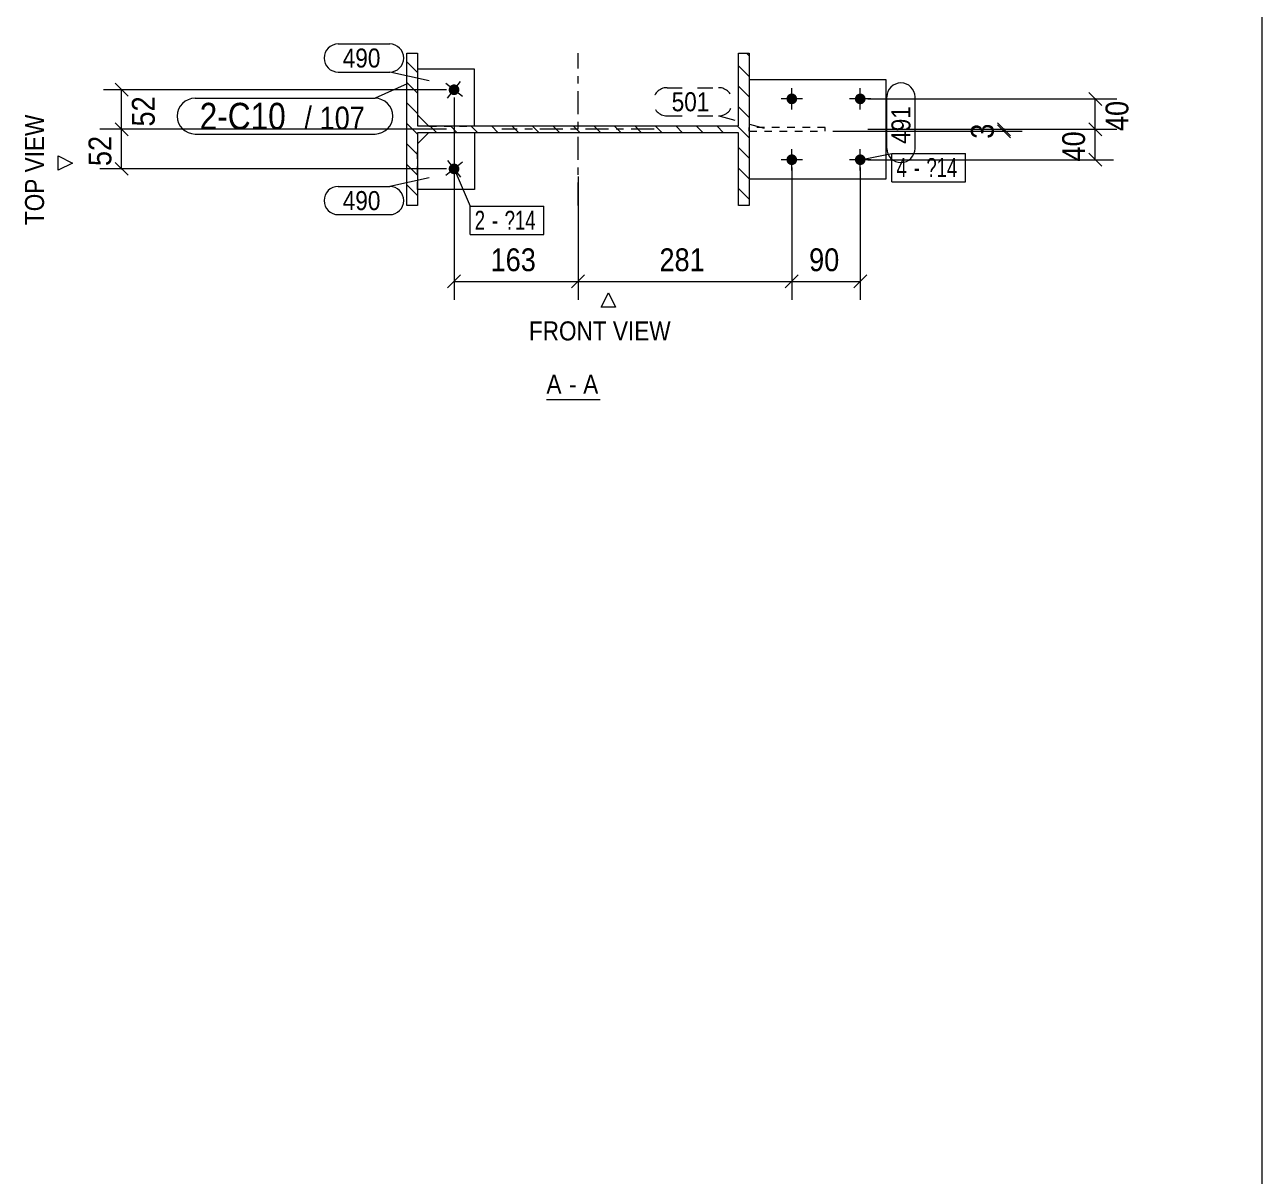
# Model space of a CAD drawing. Header units: millimetres. Extents: x 2 to 579, y 1 to 825.
# Drawn here: x 416.3 to 579, y 275.8 to 427.2 of the extents above; entities that cross this region are included whole.
import ezdxf

# ---------------------------------------------------------------- set-up
doc = ezdxf.new("R2010")
doc.units = ezdxf.units.MM
for name, pattern in [('XKITLINE00', [0]), ('XKITLINE01', [4, 1, -1, 1, -1]), ('XKITLINE02', [4, 2, -2]), ('XKITLINE03', [6, 3, -1, 1, -1])]:
    doc.linetypes.add(name, pattern=pattern)
for name, color, linetype, lineweight in [('Bolt', 3, 'Continuous', 0), ('BoltMark', 7, 'Continuous', 0), ('Dimensions', 7, 'Continuous', 0), ('DrawingSheet', 5, 'Continuous', 0), ('OtherObjectType', 7, 'Continuous', 0), ('Part', 2, 'Continuous', 0), ('PartMark', 7, 'Continuous', 0)]:
    doc.layers.add(name, color=color, linetype=linetype, lineweight=lineweight)
doc.styles.add('ARIAL', font='ARIAL.TTF')
doc.styles.add('ARIAL_NARROW', font='ARIALN.TTF')

# ---------------------------------------------------------------- blocks, each defined once
blk = doc.blocks.new('*A7')
at = {"layer": 'Part', "color": 7, "linetype": 'XKITLINE00', "lineweight": 0}
for p, q in [((511.55, 423.12), (511.21, 423.46)), ((467.95, 420.92), (466.55, 422.32)), ((511.55, 420.42), (510.15, 421.82)), ((467.95, 418.22), (466.55, 419.62)), ((511.55, 417.73), (510.15, 419.13)), ((467.95, 415.53), (466.55, 416.93)), ((511.55, 415.03), (510.15, 416.43)), ((467.95, 412.84), (466.55, 414.24)), ((470.47, 413.01), (469.57, 413.91)), ((473.17, 413.01), (472.27, 413.91)), ((475.86, 413.01), (474.96, 413.91)), ((478.56, 413.01), (477.66, 413.91)), ((481.25, 413.01), (480.35, 413.91)), ((483.94, 413.01), (483.04, 413.91)), ((486.64, 413.01), (485.74, 413.91)), ((489.33, 413.01), (488.43, 413.91)), ((492.03, 413.01), (491.13, 413.91)), ((494.72, 413.01), (493.82, 413.91)), ((497.41, 413.01), (496.51, 413.91)), ((500.11, 413.01), (499.21, 413.91)), ((502.8, 413.01), (501.9, 413.91)), ((505.5, 413.01), (504.6, 413.91)), ((508.19, 413.01), (507.29, 413.91)), ((511.55, 412.34), (509.98, 413.91)), ((467.95, 410.14), (466.55, 411.54)), ((511.55, 409.65), (510.15, 411.05)), ((467.95, 407.45), (466.55, 408.85)), ((511.55, 406.95), (510.15, 408.35)), ((467.9, 404.81), (466.55, 406.15)), ((511.55, 404.26), (510.15, 405.66)), ((466.55, 403.46), (466.55, 403.46)), ((466.55, 403.46), (466.55, 403.46)), ((467.95, 404.75), (467.9, 404.81))]:
    blk.add_line(p, q, dxfattribs=at)
blk = doc.blocks.new('*A112')
at = {"layer": 'Bolt'}
blk.add_hatch(color=3, dxfattribs=at).paths.add_polyline_path([(473.33, 408.66), (473.34, 408.63), (473.36, 408.6), (473.38, 408.57), (473.39, 408.54), (473.41, 408.51), (473.42, 408.48), (473.43, 408.44), (473.44, 408.41), (473.44, 408.38), (473.45, 408.34), (473.45, 408.31), (473.45, 408.27), (473.45, 408.24), (473.45, 408.21), (473.45, 408.17), (473.44, 408.14), (473.44, 408.1), (473.43, 408.07), (473.42, 408.04), (473.41, 408.01), (473.39, 407.97), (473.38, 407.94), (473.36, 407.91), (473.34, 407.88), (473.32, 407.85), (473.3, 407.83), (473.28, 407.8), (473.26, 407.78), (473.23, 407.75), (473.21, 407.73), (473.18, 407.71), (473.15, 407.69), (473.13, 407.67), (473.1, 407.65), (473.07, 407.63), (473.03, 407.62), (473, 407.61), (472.97, 407.59), (472.94, 407.58), (472.9, 407.58), (472.87, 407.57), (472.84, 407.56), (472.8, 407.56), (472.77, 407.56), (472.73, 407.56), (472.7, 407.56), (472.67, 407.56), (472.63, 407.57), (472.6, 407.58), (472.56, 407.58), (472.53, 407.59), (472.5, 407.61), (472.47, 407.62), (472.44, 407.63), (472.41, 407.65), (472.38, 407.67), (472.35, 407.69), (472.32, 407.71), (472.29, 407.73), (472.27, 407.75), (472.24, 407.78), (472.22, 407.8), (472.2, 407.83), (472.18, 407.86), (472.16, 407.89), (472.14, 407.91), (472.13, 407.95), (472.11, 407.98), (472.1, 408.01), (472.09, 408.04), (472.08, 408.07), (472.07, 408.11), (472.06, 408.14), (472.06, 408.17), (472.05, 408.21), (472.05, 408.24), (472.05, 408.28), (472.05, 408.31), (472.06, 408.35), (472.06, 408.38), (472.07, 408.41), (472.08, 408.45), (472.09, 408.48), (472.1, 408.51), (472.11, 408.54), (472.13, 408.57), (472.14, 408.6), (472.16, 408.63), (472.18, 408.66), (472.2, 408.69), (472.22, 408.72), (472.25, 408.74), (472.27, 408.77), (472.3, 408.79), (472.32, 408.81), (472.35, 408.83), (472.38, 408.85), (472.41, 408.87), (472.44, 408.88), (472.47, 408.9), (472.5, 408.91), (472.53, 408.92), (472.57, 408.93), (472.6, 408.94), (472.63, 408.95), (472.67, 408.95), (472.7, 408.96), (472.74, 408.96), (472.77, 408.96), (472.81, 408.96), (472.84, 408.95), (472.87, 408.95), (472.91, 408.94), (472.94, 408.93), (472.97, 408.92), (473.01, 408.91), (473.04, 408.9), (473.07, 408.88), (473.1, 408.87), (473.13, 408.85), (473.16, 408.83), (473.18, 408.81), (473.21, 408.79), (473.24, 408.76), (473.26, 408.74), (473.28, 408.72), (473.31, 408.69)], flags=17)
at = {"layer": 'Bolt', "color": 3, "linetype": 'XKITLINE00', "lineweight": 0}
for p, q in [((473.86, 409.12), (471.65, 407.4)), ((471.89, 409.36), (473.61, 407.15))]:
    blk.add_line(p, q, dxfattribs=at)
blk = doc.blocks.new('*A113')
at = {"layer": 'Bolt'}
for points in [[(517.12, 416.76), (517.08, 416.76), (517.05, 416.77), (517.02, 416.77), (516.98, 416.78), (516.95, 416.79), (516.92, 416.8), (516.88, 416.81), (516.85, 416.83), (516.82, 416.84), (516.79, 416.86), (516.76, 416.88), (516.74, 416.9), (516.71, 416.92), (516.68, 416.94), (516.66, 416.96), (516.63, 416.99), (516.61, 417.01), (516.59, 417.04), (516.57, 417.07), (516.55, 417.1), (516.54, 417.13), (516.52, 417.16), (516.51, 417.19), (516.49, 417.22), (516.48, 417.26), (516.47, 417.29), (516.47, 417.32), (516.46, 417.36), (516.46, 417.39), (516.45, 417.42), (516.45, 417.46), (516.45, 417.49), (516.46, 417.53), (516.46, 417.56), (516.47, 417.6), (516.47, 417.63), (516.48, 417.66), (516.49, 417.69), (516.51, 417.73), (516.52, 417.76), (516.54, 417.79), (516.55, 417.82), (516.57, 417.85), (516.59, 417.88), (516.61, 417.9), (516.63, 417.93), (516.66, 417.95), (516.68, 417.98), (516.71, 418), (516.74, 418.02), (516.76, 418.04), (516.79, 418.06), (516.82, 418.08), (516.85, 418.09), (516.88, 418.11), (516.92, 418.12), (516.95, 418.13), (516.98, 418.14), (517.02, 418.15), (517.05, 418.15), (517.08, 418.16), (517.12, 418.16), (517.15, 418.16), (517.19, 418.16), (517.22, 418.16), (517.26, 418.15), (517.29, 418.15), (517.32, 418.14), (517.36, 418.13), (517.39, 418.12), (517.42, 418.11), (517.45, 418.09), (517.48, 418.08), (517.51, 418.06), (517.54, 418.04), (517.57, 418.02), (517.6, 418), (517.62, 417.98), (517.65, 417.95), (517.67, 417.93), (517.69, 417.9), (517.71, 417.88), (517.73, 417.85), (517.75, 417.82), (517.77, 417.79), (517.79, 417.76), (517.8, 417.73), (517.81, 417.69), (517.82, 417.66), (517.83, 417.63), (517.84, 417.6), (517.84, 417.56), (517.85, 417.53), (517.85, 417.49), (517.85, 417.46), (517.85, 417.42), (517.85, 417.39), (517.84, 417.36), (517.84, 417.32), (517.83, 417.29), (517.82, 417.26), (517.81, 417.22), (517.8, 417.19), (517.79, 417.16), (517.77, 417.13), (517.75, 417.1), (517.73, 417.07), (517.71, 417.04), (517.69, 417.01), (517.67, 416.99), (517.65, 416.96), (517.62, 416.94), (517.6, 416.92), (517.57, 416.9), (517.54, 416.88), (517.51, 416.86), (517.48, 416.84), (517.45, 416.83), (517.42, 416.81), (517.39, 416.8), (517.36, 416.79), (517.32, 416.78), (517.29, 416.77), (517.26, 416.77), (517.22, 416.76), (517.19, 416.76), (517.15, 416.76)], [(526.12, 416.76), (526.08, 416.76), (526.05, 416.77), (526.02, 416.77), (525.98, 416.78), (525.95, 416.79), (525.92, 416.8), (525.88, 416.81), (525.85, 416.83), (525.82, 416.84), (525.79, 416.86), (525.76, 416.88), (525.74, 416.9), (525.71, 416.92), (525.68, 416.94), (525.66, 416.96), (525.63, 416.99), (525.61, 417.01), (525.59, 417.04), (525.57, 417.07), (525.55, 417.1), (525.54, 417.13), (525.52, 417.16), (525.51, 417.19), (525.49, 417.22), (525.48, 417.26), (525.47, 417.29), (525.47, 417.32), (525.46, 417.36), (525.46, 417.39), (525.45, 417.42), (525.45, 417.46), (525.45, 417.49), (525.46, 417.53), (525.46, 417.56), (525.47, 417.6), (525.47, 417.63), (525.48, 417.66), (525.49, 417.69), (525.51, 417.73), (525.52, 417.76), (525.54, 417.79), (525.55, 417.82), (525.57, 417.85), (525.59, 417.88), (525.61, 417.9), (525.63, 417.93), (525.66, 417.95), (525.68, 417.98), (525.71, 418), (525.74, 418.02), (525.76, 418.04), (525.79, 418.06), (525.82, 418.08), (525.85, 418.09), (525.88, 418.11), (525.92, 418.12), (525.95, 418.13), (525.98, 418.14), (526.02, 418.15), (526.05, 418.15), (526.08, 418.16), (526.12, 418.16), (526.15, 418.16), (526.19, 418.16), (526.22, 418.16), (526.26, 418.15), (526.29, 418.15), (526.32, 418.14), (526.36, 418.13), (526.39, 418.12), (526.42, 418.11), (526.45, 418.09), (526.48, 418.08), (526.51, 418.06), (526.54, 418.04), (526.57, 418.02), (526.6, 418), (526.62, 417.98), (526.65, 417.95), (526.67, 417.93), (526.69, 417.9), (526.71, 417.88), (526.73, 417.85), (526.75, 417.82), (526.77, 417.79), (526.79, 417.76), (526.8, 417.73), (526.81, 417.69), (526.82, 417.66), (526.83, 417.63), (526.84, 417.6), (526.84, 417.56), (526.85, 417.53), (526.85, 417.49), (526.85, 417.46), (526.85, 417.42), (526.85, 417.39), (526.84, 417.36), (526.84, 417.32), (526.83, 417.29), (526.82, 417.26), (526.81, 417.22), (526.8, 417.19), (526.79, 417.16), (526.77, 417.13), (526.75, 417.1), (526.73, 417.07), (526.71, 417.04), (526.69, 417.01), (526.67, 416.99), (526.65, 416.96), (526.62, 416.94), (526.6, 416.92), (526.57, 416.9), (526.54, 416.88), (526.51, 416.86), (526.48, 416.84), (526.45, 416.83), (526.42, 416.81), (526.39, 416.8), (526.36, 416.79), (526.32, 416.78), (526.29, 416.77), (526.26, 416.77), (526.22, 416.76), (526.19, 416.76), (526.15, 416.76)], [(517.12, 408.76), (517.08, 408.76), (517.05, 408.77), (517.02, 408.77), (516.98, 408.78), (516.95, 408.79), (516.92, 408.8), (516.88, 408.81), (516.85, 408.83), (516.82, 408.84), (516.79, 408.86), (516.76, 408.88), (516.74, 408.9), (516.71, 408.92), (516.68, 408.94), (516.66, 408.96), (516.63, 408.99), (516.61, 409.01), (516.59, 409.04), (516.57, 409.07), (516.55, 409.1), (516.54, 409.13), (516.52, 409.16), (516.51, 409.19), (516.49, 409.22), (516.48, 409.26), (516.47, 409.29), (516.47, 409.32), (516.46, 409.36), (516.46, 409.39), (516.45, 409.42), (516.45, 409.46), (516.45, 409.49), (516.46, 409.53), (516.46, 409.56), (516.47, 409.6), (516.47, 409.63), (516.48, 409.66), (516.49, 409.69), (516.51, 409.73), (516.52, 409.76), (516.54, 409.79), (516.55, 409.82), (516.57, 409.85), (516.59, 409.88), (516.61, 409.9), (516.63, 409.93), (516.66, 409.95), (516.68, 409.98), (516.71, 410), (516.74, 410.02), (516.76, 410.04), (516.79, 410.06), (516.82, 410.08), (516.85, 410.09), (516.88, 410.11), (516.92, 410.12), (516.95, 410.13), (516.98, 410.14), (517.02, 410.15), (517.05, 410.15), (517.08, 410.16), (517.12, 410.16), (517.15, 410.16), (517.19, 410.16), (517.22, 410.16), (517.26, 410.15), (517.29, 410.15), (517.32, 410.14), (517.36, 410.13), (517.39, 410.12), (517.42, 410.11), (517.45, 410.09), (517.48, 410.08), (517.51, 410.06), (517.54, 410.04), (517.57, 410.02), (517.6, 410), (517.62, 409.98), (517.65, 409.95), (517.67, 409.93), (517.69, 409.9), (517.71, 409.88), (517.73, 409.85), (517.75, 409.82), (517.77, 409.79), (517.79, 409.76), (517.8, 409.73), (517.81, 409.69), (517.82, 409.66), (517.83, 409.63), (517.84, 409.6), (517.84, 409.56), (517.85, 409.53), (517.85, 409.49), (517.85, 409.46), (517.85, 409.42), (517.85, 409.39), (517.84, 409.36), (517.84, 409.32), (517.83, 409.29), (517.82, 409.26), (517.81, 409.22), (517.8, 409.19), (517.79, 409.16), (517.77, 409.13), (517.75, 409.1), (517.73, 409.07), (517.71, 409.04), (517.69, 409.01), (517.67, 408.99), (517.65, 408.96), (517.62, 408.94), (517.6, 408.92), (517.57, 408.9), (517.54, 408.88), (517.51, 408.86), (517.48, 408.84), (517.45, 408.83), (517.42, 408.81), (517.39, 408.8), (517.36, 408.79), (517.32, 408.78), (517.29, 408.77), (517.26, 408.77), (517.22, 408.76), (517.19, 408.76), (517.15, 408.76)], [(526.12, 408.76), (526.08, 408.76), (526.05, 408.77), (526.02, 408.77), (525.98, 408.78), (525.95, 408.79), (525.92, 408.8), (525.88, 408.81), (525.85, 408.83), (525.82, 408.84), (525.79, 408.86), (525.76, 408.88), (525.74, 408.9), (525.71, 408.92), (525.68, 408.94), (525.66, 408.96), (525.63, 408.99), (525.61, 409.01), (525.59, 409.04), (525.57, 409.07), (525.55, 409.1), (525.54, 409.13), (525.52, 409.16), (525.51, 409.19), (525.49, 409.22), (525.48, 409.26), (525.47, 409.29), (525.47, 409.32), (525.46, 409.36), (525.46, 409.39), (525.45, 409.42), (525.45, 409.46), (525.45, 409.49), (525.46, 409.53), (525.46, 409.56), (525.47, 409.6), (525.47, 409.63), (525.48, 409.66), (525.49, 409.69), (525.51, 409.73), (525.52, 409.76), (525.54, 409.79), (525.55, 409.82), (525.57, 409.85), (525.59, 409.88), (525.61, 409.9), (525.63, 409.93), (525.66, 409.95), (525.68, 409.98), (525.71, 410), (525.74, 410.02), (525.76, 410.04), (525.79, 410.06), (525.82, 410.08), (525.85, 410.09), (525.88, 410.11), (525.92, 410.12), (525.95, 410.13), (525.98, 410.14), (526.02, 410.15), (526.05, 410.15), (526.08, 410.16), (526.12, 410.16), (526.15, 410.16), (526.19, 410.16), (526.22, 410.16), (526.26, 410.15), (526.29, 410.15), (526.32, 410.14), (526.36, 410.13), (526.39, 410.12), (526.42, 410.11), (526.45, 410.09), (526.48, 410.08), (526.51, 410.06), (526.54, 410.04), (526.57, 410.02), (526.6, 410), (526.62, 409.98), (526.65, 409.95), (526.67, 409.93), (526.69, 409.9), (526.71, 409.88), (526.73, 409.85), (526.75, 409.82), (526.77, 409.79), (526.79, 409.76), (526.8, 409.73), (526.81, 409.69), (526.82, 409.66), (526.83, 409.63), (526.84, 409.6), (526.84, 409.56), (526.85, 409.53), (526.85, 409.49), (526.85, 409.46), (526.85, 409.42), (526.85, 409.39), (526.84, 409.36), (526.84, 409.32), (526.83, 409.29), (526.82, 409.26), (526.81, 409.22), (526.8, 409.19), (526.79, 409.16), (526.77, 409.13), (526.75, 409.1), (526.73, 409.07), (526.71, 409.04), (526.69, 409.01), (526.67, 408.99), (526.65, 408.96), (526.62, 408.94), (526.6, 408.92), (526.57, 408.9), (526.54, 408.88), (526.51, 408.86), (526.48, 408.84), (526.45, 408.83), (526.42, 408.81), (526.39, 408.8), (526.36, 408.79), (526.32, 408.78), (526.29, 408.77), (526.26, 408.77), (526.22, 408.76), (526.19, 408.76), (526.15, 408.76)]]:
    blk.add_hatch(color=3, dxfattribs=at).paths.add_polyline_path(points, flags=17)
at = {"layer": 'Bolt', "color": 3, "linetype": 'XKITLINE00', "lineweight": 0}
for p, q in [((517.15, 416.06), (517.15, 418.86)), ((526.15, 416.06), (526.15, 418.86)), ((518.55, 417.46), (515.75, 417.46)), ((527.55, 417.46), (524.75, 417.46)), ((517.15, 408.06), (517.15, 410.86)), ((526.15, 408.06), (526.15, 410.86)), ((518.55, 409.46), (515.75, 409.46)), ((527.55, 409.46), (524.75, 409.46))]:
    blk.add_line(p, q, dxfattribs=at)
blk = doc.blocks.new('*A114')
at = {"layer": 'Bolt'}
blk.add_hatch(color=3, dxfattribs=at).paths.add_polyline_path([(472.22, 419.12), (472.24, 419.14), (472.27, 419.16), (472.29, 419.19), (472.32, 419.21), (472.35, 419.23), (472.38, 419.25), (472.41, 419.27), (472.44, 419.28), (472.47, 419.3), (472.5, 419.31), (472.53, 419.32), (472.56, 419.33), (472.6, 419.34), (472.63, 419.35), (472.67, 419.35), (472.7, 419.36), (472.73, 419.36), (472.77, 419.36), (472.8, 419.36), (472.84, 419.35), (472.87, 419.35), (472.9, 419.34), (472.94, 419.33), (472.97, 419.32), (473, 419.31), (473.03, 419.3), (473.07, 419.28), (473.1, 419.27), (473.13, 419.25), (473.15, 419.23), (473.18, 419.21), (473.21, 419.19), (473.23, 419.17), (473.26, 419.14), (473.28, 419.12), (473.3, 419.09), (473.32, 419.06), (473.34, 419.03), (473.36, 419), (473.38, 418.97), (473.39, 418.94), (473.41, 418.91), (473.42, 418.88), (473.43, 418.85), (473.44, 418.81), (473.44, 418.78), (473.45, 418.75), (473.45, 418.71), (473.45, 418.68), (473.45, 418.64), (473.45, 418.61), (473.45, 418.57), (473.44, 418.54), (473.44, 418.51), (473.43, 418.47), (473.42, 418.44), (473.41, 418.41), (473.39, 418.38), (473.38, 418.35), (473.36, 418.31), (473.34, 418.29), (473.33, 418.26), (473.31, 418.23), (473.28, 418.2), (473.26, 418.18), (473.24, 418.15), (473.21, 418.13), (473.18, 418.11), (473.16, 418.09), (473.13, 418.07), (473.1, 418.05), (473.07, 418.03), (473.04, 418.02), (473.01, 418.01), (472.97, 417.99), (472.94, 417.98), (472.91, 417.98), (472.87, 417.97), (472.84, 417.96), (472.81, 417.96), (472.77, 417.96), (472.74, 417.96), (472.7, 417.96), (472.67, 417.96), (472.63, 417.97), (472.6, 417.98), (472.57, 417.98), (472.53, 417.99), (472.5, 418.01), (472.47, 418.02), (472.44, 418.03), (472.41, 418.05), (472.38, 418.07), (472.35, 418.09), (472.32, 418.11), (472.3, 418.13), (472.27, 418.15), (472.25, 418.18), (472.22, 418.2), (472.2, 418.23), (472.18, 418.25), (472.16, 418.28), (472.14, 418.31), (472.13, 418.34), (472.11, 418.37), (472.1, 418.41), (472.09, 418.44), (472.08, 418.47), (472.07, 418.5), (472.06, 418.54), (472.06, 418.57), (472.05, 418.61), (472.05, 418.64), (472.05, 418.67), (472.05, 418.71), (472.06, 418.74), (472.06, 418.78), (472.07, 418.81), (472.08, 418.84), (472.09, 418.88), (472.1, 418.91), (472.11, 418.94), (472.13, 418.97), (472.14, 419), (472.16, 419.03), (472.18, 419.06), (472.2, 419.09)], flags=17)
at = {"layer": 'Bolt', "color": 3, "linetype": 'XKITLINE00', "lineweight": 0}
for p, q in [((471.89, 417.55), (473.61, 419.76)), ((471.65, 419.52), (473.86, 417.8))]:
    blk.add_line(p, q, dxfattribs=at)
blk = doc.blocks.new('*A115')
at = {"layer": 'Part', "color": 2, "linetype": 'XKITLINE00', "lineweight": 0}
for p, q in [((466.55, 403.46), (466.55, 423.46)), ((466.55, 423.46), (467.95, 423.46)), ((467.95, 423.46), (467.95, 413.91)), ((510.15, 413.91), (510.15, 423.46)), ((510.15, 423.46), (511.55, 423.46)), ((511.55, 423.46), (511.55, 403.46)), ((467.95, 413.91), (510.15, 413.91)), ((510.15, 413.01), (467.95, 413.01)), ((467.95, 413.01), (467.95, 403.46)), ((510.15, 403.46), (510.15, 413.01)), ((467.95, 403.46), (466.55, 403.46)), ((511.55, 403.46), (510.15, 403.46))]:
    blk.add_line(p, q, dxfattribs=at)
at = {"layer": 'Part', "color": 7, "linetype": 'XKITLINE03', "lineweight": 0}
for p, q in [((489.05, 403.46), (489.05, 423.46)), ((499.05, 413.46), (479.05, 413.46))]:
    blk.add_line(p, q, dxfattribs=at)
blk = doc.blocks.new('*A116')
at = {"layer": 'Part', "color": 2, "linetype": 'XKITLINE00', "lineweight": 0}
for p, q in [((467.95, 411.56), (469.4, 413.01)), ((475.45, 413.01), (475.45, 405.56)), ((475.45, 405.56), (467.95, 405.56))]:
    blk.add_line(p, q, dxfattribs=at)
at = {"layer": 'Part', "color": 7, "linetype": 'XKITLINE01', "lineweight": 0}
for p, q in [((469.45, 413.06), (469.4, 413.01)), ((469.4, 413.01), (469.45, 413.06)), ((469.45, 413.06), (475.45, 413.06)), ((475.45, 413.06), (475.45, 413.01)), ((475.45, 413.01), (475.45, 413.06)), ((467.95, 405.56), (467.95, 411.56))]:
    blk.add_line(p, q, dxfattribs=at)
blk = doc.blocks.new('*A117')
at = {"layer": 'Part', "color": 2, "linetype": 'XKITLINE00', "lineweight": 0}
for p, q in [((529.55, 419.96), (511.55, 419.96)), ((529.55, 406.96), (529.55, 419.96)), ((511.55, 406.96), (529.55, 406.96))]:
    blk.add_line(p, q, dxfattribs=at)
at = {"layer": 'Part', "color": 7, "linetype": 'XKITLINE01', "lineweight": 0}
blk.add_line((511.55, 419.96), (511.55, 406.96), dxfattribs=at)
blk = doc.blocks.new('*A118')
at = {"layer": 'Part', "color": 2, "linetype": 'XKITLINE00', "lineweight": 0}
for p, q in [((475.45, 421.36), (467.95, 421.36)), ((475.45, 413.91), (475.45, 421.36)), ((467.95, 415.36), (469.4, 413.91))]:
    blk.add_line(p, q, dxfattribs=at)
at = {"layer": 'Part', "color": 7, "linetype": 'XKITLINE01', "lineweight": 0}
for p, q in [((467.95, 421.36), (467.95, 415.36)), ((469.4, 413.91), (469.45, 413.86)), ((469.4, 413.91), (469.45, 413.86)), ((469.45, 413.86), (475.45, 413.86)), ((475.45, 413.86), (475.45, 413.91)), ((475.45, 413.86), (475.45, 413.91))]:
    blk.add_line(p, q, dxfattribs=at)
blk = doc.blocks.new('*A119')
at = {"layer": 'Part', "color": 7, "linetype": 'XKITLINE01', "lineweight": 0}
for p, q in [((521.55, 413.71), (511.55, 413.71)), ((511.55, 413.21), (511.55, 413.71)), ((521.55, 413.21), (521.55, 413.71)), ((511.55, 413.21), (521.55, 413.21))]:
    blk.add_line(p, q, dxfattribs=at)
blk = doc.blocks.new('*A120')
at = {"layer": 'DrawingSheet', "color": 5, "linetype": 'XKITLINE00', "lineweight": 0}
blk.add_line((579, 5), (579, 825), dxfattribs=at)
blk = doc.blocks.new('*A281')
at = {"layer": 'Dimensions', "color": 7, "linetype": 'XKITLINE00', "lineweight": 0}
for p, q in [((472.75, 417.66), (472.75, 391.06)), ((489.05, 407.26), (489.05, 391.06)), ((473.6, 394.31), (471.9, 392.61)), ((489.9, 394.31), (488.2, 392.61)), ((472.75, 393.46), (489.05, 393.46))]:
    blk.add_line(p, q, dxfattribs=at)
at = {"layer": 'Dimensions', "color": 3}
for p in [(472.75, 393.46), (489.05, 393.46)]:
    blk.add_point(p, dxfattribs=at)
at = {"layer": 'Dimensions', "color": 3, "style": 'ARIAL', "width": 0.85}
blk.add_text('163', height=3, dxfattribs=at).set_placement((477.56, 394.81))
blk = doc.blocks.new('*A282')
at = {"layer": 'Dimensions', "color": 7, "linetype": 'XKITLINE00', "lineweight": 0}
for p, q in [((517.15, 408.46), (517.15, 391.06)), ((489.05, 407.26), (489.05, 391.06)), ((489.9, 394.31), (488.2, 392.61)), ((518, 394.31), (516.3, 392.61)), ((489.05, 393.46), (517.15, 393.46))]:
    blk.add_line(p, q, dxfattribs=at)
at = {"layer": 'Dimensions', "color": 3}
for p in [(489.05, 393.46), (517.15, 393.46)]:
    blk.add_point(p, dxfattribs=at)
at = {"layer": 'Dimensions', "color": 3, "style": 'ARIAL', "width": 0.85}
blk.add_text('281', height=3, dxfattribs=at).set_placement((499.76, 394.81))
blk = doc.blocks.new('*A283')
at = {"layer": 'Dimensions', "color": 7, "linetype": 'XKITLINE00', "lineweight": 0}
for p, q in [((517.15, 408.46), (517.15, 391.06)), ((526.15, 408.46), (526.15, 391.06)), ((518, 394.31), (516.3, 392.61)), ((527, 394.31), (525.3, 392.61)), ((517.15, 393.46), (526.15, 393.46))]:
    blk.add_line(p, q, dxfattribs=at)
at = {"layer": 'Dimensions', "color": 3}
for p in [(517.15, 393.46), (526.15, 393.46)]:
    blk.add_point(p, dxfattribs=at)
at = {"layer": 'Dimensions', "color": 3, "style": 'ARIAL', "width": 0.85}
blk.add_text('90', height=3, dxfattribs=at).set_placement((519.43, 394.81))
blk = doc.blocks.new('*A284')
at = {"layer": 'Dimensions', "color": 7, "linetype": 'XKITLINE00', "lineweight": 0}
for p, q in [((471.75, 413.46), (426.2, 413.46)), ((428.2, 414.31), (429.9, 412.61)), ((429.05, 408.26), (429.05, 413.46)), ((428.2, 409.11), (429.9, 407.41)), ((471.75, 408.26), (426.2, 408.26))]:
    blk.add_line(p, q, dxfattribs=at)
at = {"layer": 'Dimensions', "color": 3}
for p in [(429.05, 413.46), (429.05, 408.26)]:
    blk.add_point(p, dxfattribs=at)
at = {"layer": 'Dimensions', "color": 3, "style": 'ARIAL', "width": 0.85}
blk.add_text('52', height=3, rotation=90.0002, dxfattribs=at).set_placement((427.7, 408.63))
blk = doc.blocks.new('*A285')
at = {"layer": 'Dimensions', "color": 7, "linetype": 'XKITLINE00', "lineweight": 0}
for p, q in [((471.75, 418.66), (426.65, 418.66)), ((428.2, 419.51), (429.9, 417.81)), ((429.05, 413.46), (429.05, 418.66)), ((471.75, 413.46), (426.65, 413.46)), ((428.2, 414.31), (429.9, 412.61))]:
    blk.add_line(p, q, dxfattribs=at)
at = {"layer": 'Dimensions', "color": 3}
for p in [(429.05, 418.66), (429.05, 413.46)]:
    blk.add_point(p, dxfattribs=at)
at = {"layer": 'Dimensions', "color": 3, "style": 'ARIAL', "width": 0.85}
blk.add_text('52', height=3, rotation=90.0002, dxfattribs=at).set_placement((433.4, 413.83))
blk = doc.blocks.new('*A286')
at = {"layer": 'Dimensions', "color": 7, "linetype": 'XKITLINE00', "lineweight": 0}
for p, q in [((527.15, 413.46), (559.45, 413.46)), ((556.2, 414.31), (557.9, 412.61)), ((557.05, 409.46), (557.05, 413.46)), ((556.2, 410.31), (557.9, 408.61)), ((527.15, 409.46), (559.45, 409.46))]:
    blk.add_line(p, q, dxfattribs=at)
at = {"layer": 'Dimensions', "color": 3}
for p in [(557.05, 413.46), (557.05, 409.46)]:
    blk.add_point(p, dxfattribs=at)
at = {"layer": 'Dimensions', "color": 3, "style": 'ARIAL', "width": 0.85}
blk.add_text('40', height=3, rotation=90.0002, dxfattribs=at).set_placement((555.7, 409.23))
blk = doc.blocks.new('*A287')
at = {"layer": 'Dimensions', "color": 7, "linetype": 'XKITLINE00', "lineweight": 0}
for p, q in [((556.2, 418.31), (557.9, 416.61)), ((527.15, 417.46), (559.9, 417.46)), ((557.05, 413.46), (557.05, 417.46)), ((527.15, 413.46), (559.9, 413.46)), ((556.2, 414.31), (557.9, 412.61))]:
    blk.add_line(p, q, dxfattribs=at)
at = {"layer": 'Dimensions', "color": 3}
for p in [(557.05, 417.46), (557.05, 413.46)]:
    blk.add_point(p, dxfattribs=at)
at = {"layer": 'Dimensions', "color": 3, "style": 'ARIAL', "width": 0.85}
blk.add_text('40', height=3, rotation=90.0002, dxfattribs=at).set_placement((561.4, 413.23))
blk = doc.blocks.new('*A288')
at = {"layer": 'Dimensions', "color": 7, "linetype": 'XKITLINE00', "lineweight": 0}
for p, q in [((527.15, 413.46), (547.45, 413.46)), ((544.2, 414.31), (545.9, 412.61)), ((544.2, 414.06), (545.9, 412.36)), ((545.05, 413.21), (545.05, 413.46)), ((522.55, 413.21), (547.45, 413.21))]:
    blk.add_line(p, q, dxfattribs=at)
at = {"layer": 'Dimensions', "color": 3}
for p in [(545.05, 413.46), (545.05, 413.21)]:
    blk.add_point(p, dxfattribs=at)
at = {"layer": 'Dimensions', "color": 3, "style": 'ARIAL', "width": 0.85}
blk.add_text('3', height=3, rotation=90.0002, dxfattribs=at).set_placement((543.7, 412.22))
blk = doc.blocks.new('*A289')
at = {"layer": 'BoltMark', "color": 7, "linetype": 'XKITLINE00', "lineweight": 0}
for p, q in [((526.15, 409.46), (530.32, 410.27)), ((530.32, 410.27), (540.01, 410.27)), ((530.32, 406.57), (530.32, 410.27)), ((540.01, 406.57), (540.01, 410.27)), ((530.32, 406.57), (540.01, 406.57))]:
    blk.add_line(p, q, dxfattribs=at)
at = {"layer": 'BoltMark', "color": 3, "style": 'ARIAL_NARROW', "width": 0.85}
for s, p in [('4', (530.92, 407.17)), ('?14', (534.85, 407.17)), ('-', (533.19, 407.17))]:
    blk.add_text(s, height=2.5, dxfattribs=at).set_placement(p)
blk = doc.blocks.new('*A290')
at = {"layer": 'BoltMark', "color": 7, "linetype": 'XKITLINE00', "lineweight": 0}
for p, q in [((472.75, 408.26), (474.87, 403.35)), ((474.87, 403.35), (484.56, 403.35)), ((474.87, 399.65), (474.87, 403.35)), ((484.56, 399.65), (484.56, 403.35)), ((474.87, 399.65), (484.56, 399.65))]:
    blk.add_line(p, q, dxfattribs=at)
at = {"layer": 'BoltMark', "color": 3, "style": 'ARIAL_NARROW', "width": 0.85}
for s, p in [('2', (475.47, 400.25)), ('?14', (479.4, 400.25)), ('-', (477.74, 400.25))]:
    blk.add_text(s, height=2.5, dxfattribs=at).set_placement(p)
blk = doc.blocks.new('*A291')
at = {"layer": 'PartMark', "color": 7, "linetype": 'XKITLINE02', "lineweight": 0}
for p, q in [((500.76, 418.93), (507.52, 418.93)), ((500.76, 415.23), (507.52, 415.23)), ((513.58, 413.58), (507.52, 415.23))]:
    blk.add_line(p, q, dxfattribs=at)
for centre, start, end in [((500.76, 417.08), 90, 270), ((507.52, 417.08), 270, 90)]:
    blk.add_arc(centre, 1.85, start, end, dxfattribs=at)
at = {"layer": 'PartMark', "color": 3, "style": 'ARIAL', "width": 0.85}
blk.add_text('501', height=2.5, dxfattribs=at).set_placement((501.36, 415.83))
blk = doc.blocks.new('*A292')
at = {"layer": 'PartMark', "color": 7, "linetype": 'XKITLINE00', "lineweight": 0}
for p, q in [((457.52, 424.68), (464.29, 424.68)), ((457.52, 420.98), (464.29, 420.98)), ((469.48, 419.83), (464.29, 420.98))]:
    blk.add_line(p, q, dxfattribs=at)
for centre, start, end in [((457.52, 422.83), 90, 270), ((464.29, 422.83), 270, 90)]:
    blk.add_arc(centre, 1.85, start, end, dxfattribs=at)
at = {"layer": 'PartMark', "color": 3, "style": 'ARIAL', "width": 0.85}
blk.add_text('490', height=2.5, dxfattribs=at).set_placement((458.12, 421.58))
blk = doc.blocks.new('*A293')
at = {"layer": 'PartMark', "color": 7, "linetype": 'XKITLINE00', "lineweight": 0}
for p, q in [((529.65, 410.95), (529.65, 417.71)), ((533.35, 410.95), (533.35, 417.71))]:
    blk.add_line(p, q, dxfattribs=at)
for centre, start, end in [((531.5, 417.71), 0, 180), ((531.5, 410.95), 180, 0)]:
    blk.add_arc(centre, 1.85, start, end, dxfattribs=at)
at = {"layer": 'PartMark', "color": 3, "style": 'ARIAL', "width": 0.85}
blk.add_text('491', height=2.5, rotation=90.0002, dxfattribs=at).set_placement((532.75, 411.55))
blk = doc.blocks.new('*A294')
at = {"layer": 'PartMark', "color": 7, "linetype": 'XKITLINE00', "lineweight": 0}
for p, q in [((469.48, 407.09), (464.29, 405.94)), ((457.52, 405.94), (464.29, 405.94)), ((457.52, 402.24), (464.29, 402.24))]:
    blk.add_line(p, q, dxfattribs=at)
for centre, start, end in [((457.52, 404.09), 90, 270), ((464.29, 404.09), 270, 90)]:
    blk.add_arc(centre, 1.85, start, end, dxfattribs=at)
at = {"layer": 'PartMark', "color": 3, "style": 'ARIAL', "width": 0.85}
blk.add_text('490', height=2.5, dxfattribs=at).set_placement((458.12, 402.84))
blk = doc.blocks.new('*A295')
at = {"layer": 'PartMark', "color": 7, "linetype": 'XKITLINE00', "lineweight": 0}
for p, q in [((466.6, 419.43), (462.36, 417.54)), ((438.71, 417.54), (462.36, 417.54)), ((438.71, 412.84), (462.36, 412.84))]:
    blk.add_line(p, q, dxfattribs=at)
for centre, start, end in [((438.71, 415.19), 90, 270), ((462.36, 415.19), 270, 90)]:
    blk.add_arc(centre, 2.35, start, end, dxfattribs=at)
at = {"layer": 'PartMark', "color": 1, "style": 'ARIAL', "width": 0.85}
blk.add_text('2-C10', height=3.5, dxfattribs=at).set_placement((439.31, 413.44))
at = {"layer": 'PartMark', "color": 3, "style": 'ARIAL', "width": 0.85}
for s, p in [('/', (453.07, 413.44)), ('107', (455.08, 413.44))]:
    blk.add_text(s, height=3, dxfattribs=at).set_placement(p)
blk = doc.blocks.new('*A296')
at = {"layer": 'OtherObjectType', "color": 7, "linetype": 'XKITLINE00', "lineweight": 0}
for p, q in [((420.73, 408.08), (420.73, 409.96)), ((420.73, 409.96), (422.6, 409.02)), ((422.6, 409.02), (420.73, 408.08)), ((422.6, 409.02), (422.6, 409.02)), ((492.11, 390.08), (493.05, 391.96)), ((493.05, 391.96), (493.99, 390.08)), ((493.05, 391.96), (493.05, 391.96)), ((493.99, 390.08), (492.11, 390.08)), ((484.9, 377.96), (491.96, 377.96))]:
    blk.add_line(p, q, dxfattribs=at)
at = {"layer": 'OtherObjectType', "color": 7, "style": 'ARIAL', "width": 0.85}
blk.add_text('TOP VIEW', height=2.5, rotation=90, dxfattribs=at).set_placement((418.85, 400.87))
for s, p in [('FRONT VIEW', (482.59, 385.71)), ('A', (484.9, 378.71)), ('A', (489.73, 378.71)), ('-', (487.87, 378.71))]:
    blk.add_text(s, height=2.5, dxfattribs=at).set_placement(p)

msp = doc.modelspace()

# ---------------------------------------------------------------- block references
at = {"lineweight": 0}
for name in ['*A120', '*A292', '*A7', '*A115', '*A118', '*A114', '*A117', '*A285', '*A295', '*A291', '*A113', '*A287', '*A293', '*A281', '*A284', '*A119', '*A288', '*A286', '*A116', '*A289', '*A112', '*A282', '*A283', '*A294', '*A290']:
    msp.add_blockref(name, (0, 0), dxfattribs=at)
at = {"layer": 'OtherObjectType', "lineweight": 0}
msp.add_blockref('*A296', (0, 0), dxfattribs=at)

doc.saveas('drawing.dxf')
